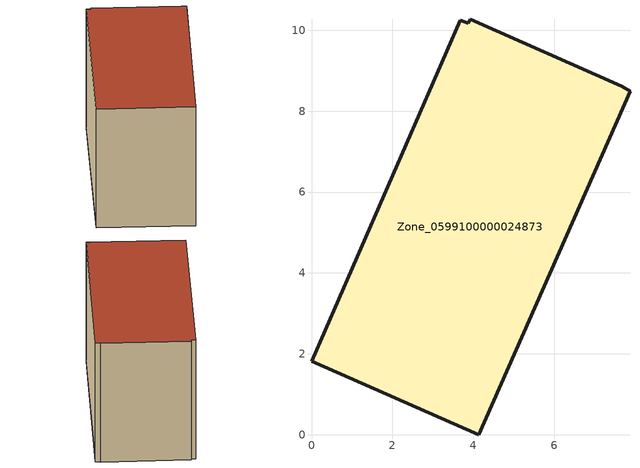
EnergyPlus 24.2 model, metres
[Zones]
Zone_0599100000024873
 floor ground (C_G): 3.67,10.25 3.87,10.17 3.92,10.27 7.67,8.62 7.88,8.49 4.14,0 0,1.82 z0
 wall outside (C_F): 4.14,0 7.88,8.49 7.67,8.62 3.92,10.27 3.87,10.17 3.67,10.25 0,1.82 4.14,0 z0:6.17
 roof outside (C_R): 3.87,10.17 3.67,10.25 0,1.82 4.14,0 7.88,8.49 7.67,8.62 3.92,10.27 z6.17
[BUILDING]
Pand.0599100000024873: North Axis=0; Terrain=City; Loads Convergence Tolerance Value=0.04; Temperature Convergence Tolerance Value=0.4; Solar Distribution=FullExterior; Maximum Number of Warmup Days=25; Minimum Number of Warmup Days=1
[Site:Location]
Rotterdam.The.Hague.AP_ZH_NLD Design_Conditions: Latitude=51.96; Longitude=4.45; Time Zone=1; Elevation=-4.5
[SITE:GROUNDTEMPERATURE:BUILDINGSURFACE]
18, 18, 18, 18, 18, 18, 18, 18, 18, 18, 18, 18
[MATERIAL] Thermal Absorptance=0.9; Solar Absorptance=0.7; Visible Absorptance=0.7
Name | Roughness | Thickness | Conductivity | Density | Specific Heat
G.TC.1946-1964 | MediumSmooth | 0.15 | 1 | 540 | 1210
F.TC.1946-1964 | Rough | 0.3 | 0.857143 | 1920 | 840
R.TC.1946-1964 | MediumRough | 0.2 | 0.235294 | 1500 | 1000
[CONSTRUCTION]
C_G: G.TC.1946-1964
C_F: F.TC.1946-1964
C_R: R.TC.1946-1964
[ZONE]
Zone_0599100000024873: Type=1; Multiplier=1; Ceiling Height=Autocalculate; Volume=Autocalculate; Floor Area=autocalculate; Part of Total Floor Area=Yes
[ZONEINFILTRATION:DESIGNFLOWRATE]
Infil_Zone_0599100000024873: Zone or ZoneList or Space or SpaceList=Zone_0599100000024873; Schedule=AlwaysOn; Design Flow Rate Calculation Method=Flow/Area; Flow Rate per Floor Area=0.003; Constant Term Coefficient=1; Temperature Term Coefficient=0; Velocity Term Coefficient=0; Velocity Squared Term Coefficient=0
[HVACTEMPLATE:ZONE:IDEALLOADSAIRSYSTEM]
Zone_0599100000024873: Maximum Heating Supply Air Temperature=50; Minimum Cooling Supply Air Temperature=13; Maximum Heating Supply Air Humidity Ratio=0.0156; Minimum Cooling Supply Air Humidity Ratio=0.0077; Heating Limit=NoLimit; Cooling Limit=NoLimit; Dehumidification Control Type=ConstantSensibleHeatRatio; Cooling Sensible Heat Ratio=0.7; Dehumidification Setpoint=60; Humidification Control Type=None; Humidification Setpoint=30; Outdoor Air Method=None; Outdoor Air Flow Rate per Person=0.00944; Outdoor Air Flow Rate per Zone Floor Area=0; Outdoor Air Flow Rate per Zone=0; Demand Controlled Ventilation Type=None; Outdoor Air Economizer Type=NoEconomizer; Heat Recovery Type=None; Sensible Heat Recovery Effectiveness=0.7; Latent Heat Recovery Effectiveness=0.65
[ZONECONTROL:THERMOSTAT]
ThermostatControl_Zone_0599100000024873: Zone or ZoneList=Zone_0599100000024873; Control Type Schedule=DualSetpointControlType; Control 1=Thermostat_Zone_0599100000024873; Temperature Difference Between Cutout And Setpoint=0
[THERMOSTATSETPOINT:DUALSETPOINT]
Thermostat_Zone_0599100000024873: Heating Setpoint Temperature Schedule=HeatingSetpoint_Zone_0599100000024873; Cooling Setpoint Temperature Schedule=CoolingSetpoint_Zone_0599100000024873
[SCHEDULE:COMPACT]
HeatingSetpoint_Zone_0599100000024873: Through: 12/31, For: AllDays, Until: 24:00, 21
CoolingSetpoint_Zone_0599100000024873: Through: 12/31, For: AllDays, Until: 24:00, 24
DualSetpointControlType: Through: 12/31, For: AllDays, Until: 24:00, 4
AlwaysOn: Through: 12/31, For: AllDays, Until: 24:00, 1
